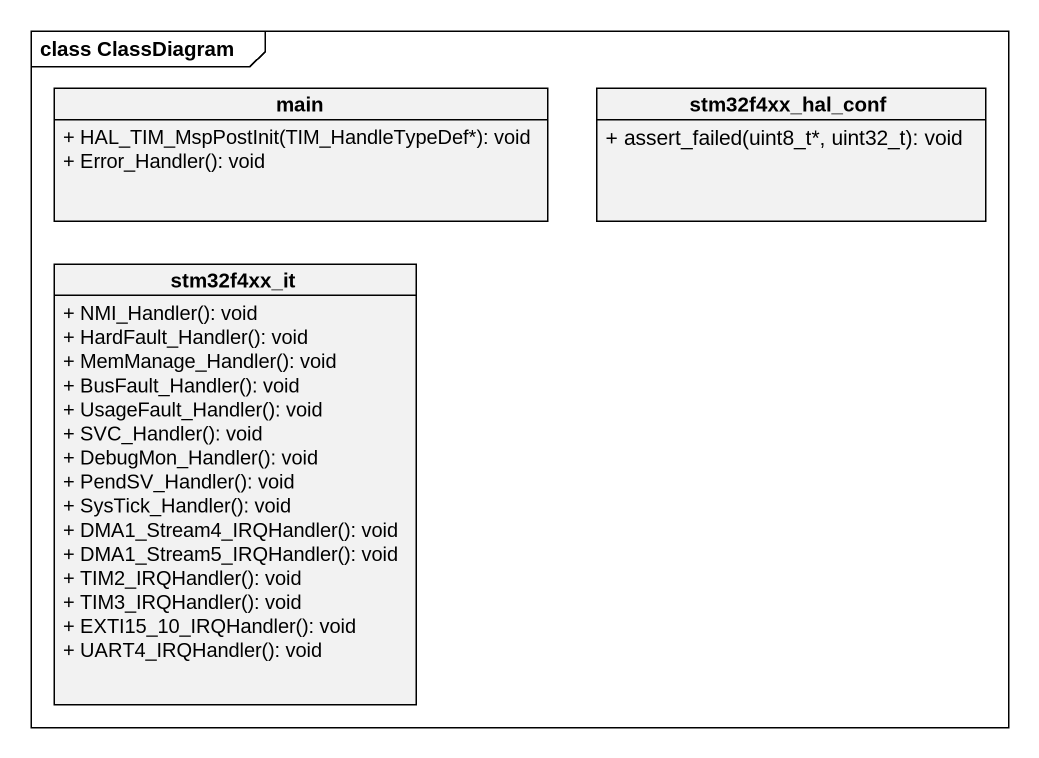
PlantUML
@startuml
mainframe class ClassDiagram
hide circle
hide empty members
skinparam classAttributeIconSize 0
class main {
  + HAL_TIM_MspPostInit(TIM_HandleTypeDef*): void
  + Error_Handler(): void
}
class stm32f4xx_hal_conf {
  + assert_failed(uint8_t*, uint32_t): void
}
class stm32f4xx_it {
  + NMI_Handler(): void
  + HardFault_Handler(): void
  + MemManage_Handler(): void
  + BusFault_Handler(): void
  + UsageFault_Handler(): void
  + SVC_Handler(): void
  + DebugMon_Handler(): void
  + PendSV_Handler(): void
  + SysTick_Handler(): void
  + DMA1_Stream4_IRQHandler(): void
  + DMA1_Stream5_IRQHandler(): void
  + TIM2_IRQHandler(): void
  + TIM3_IRQHandler(): void
  + EXTI15_10_IRQHandler(): void
  + UART4_IRQHandler(): void
}
@enduml
